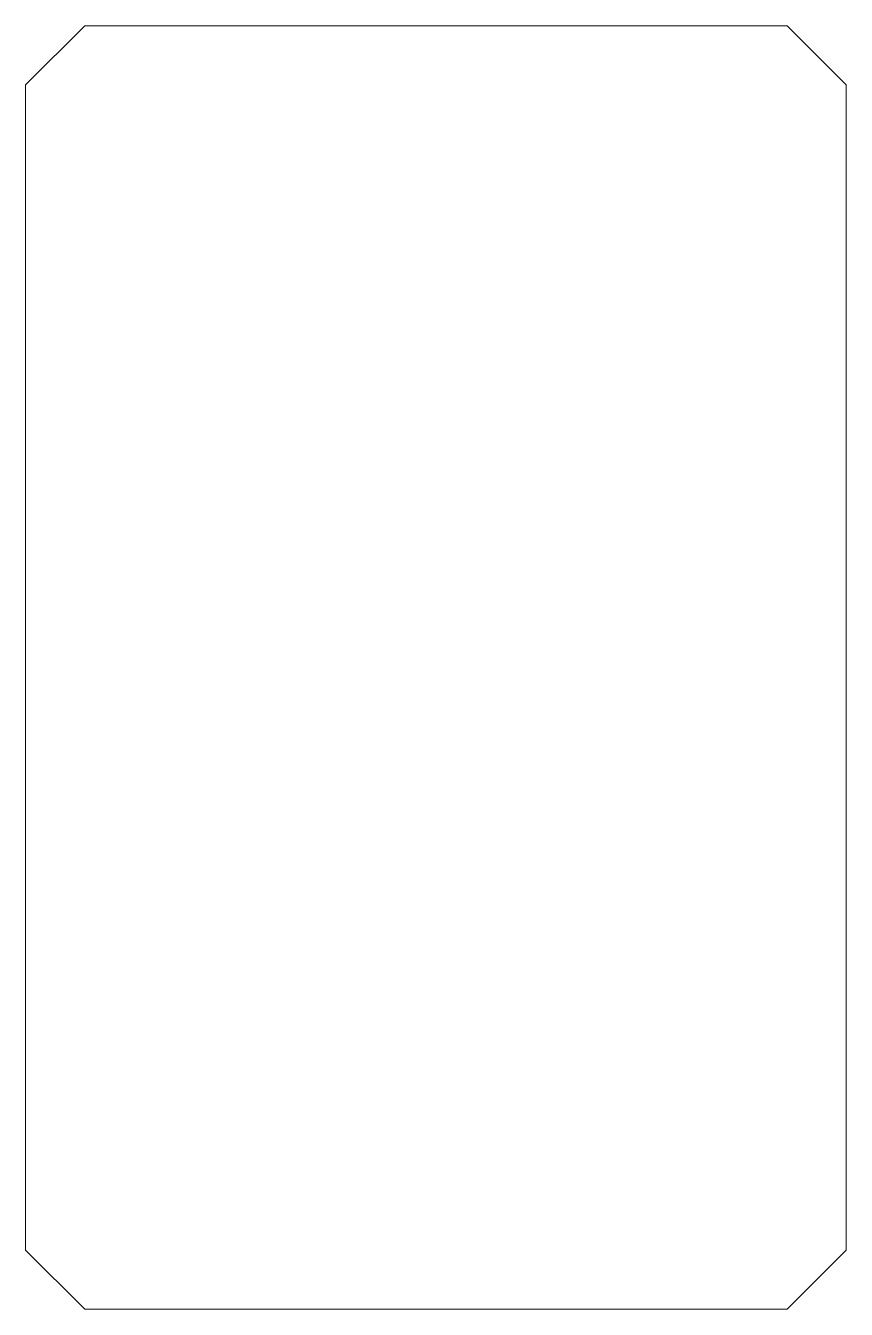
# Model space of a CAD drawing. Header units: millimetres. Extents: x -102 to 106, y -157 to 168.
import ezdxf

# ---------------------------------------------------------------- set-up
doc = ezdxf.new("R2010")
doc.units = ezdxf.units.MM

msp = doc.modelspace()

# ---------------------------------------------------------------- linework, layer by layer
at = {"color": 7, "linetype": 'Continuous', "lineweight": 15}
for p, q in [((-87.22, 168.14), (-102.22, 153.14)), ((90.78, 168.14), (-87.22, 168.14)), ((105.78, 153.14), (90.78, 168.14)), ((-102.22, 153.14), (-102.22, -142.36)), ((105.78, -142.36), (105.78, 153.14)), ((-102.22, -142.36), (-87.22, -157.36)), ((90.78, -157.36), (105.78, -142.36)), ((-87.22, -157.36), (90.78, -157.36))]:
    msp.add_line(p, q, dxfattribs=at)

doc.saveas('drawing.dxf')
